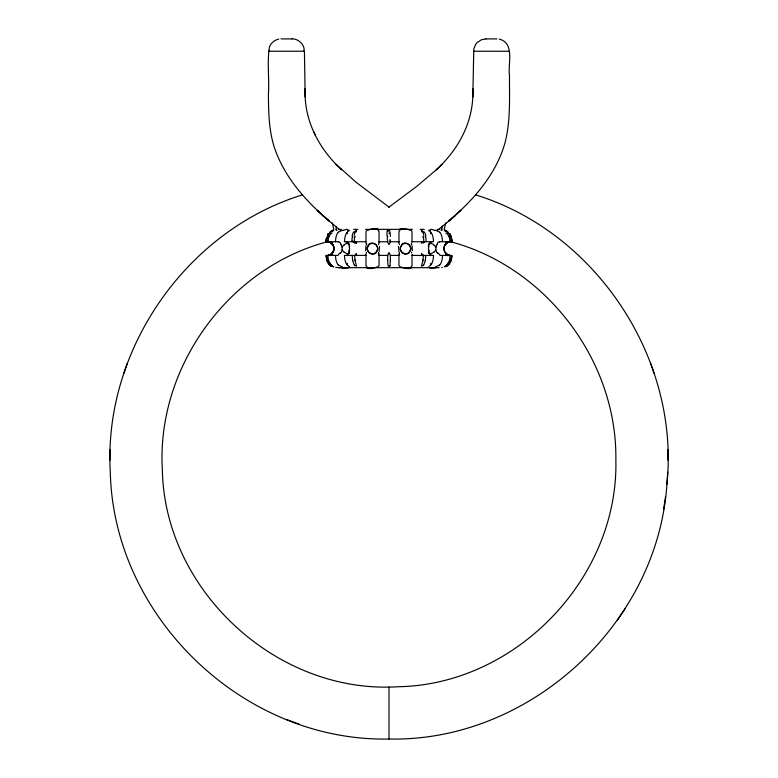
<?xml version="1.0" encoding="UTF-8"?>
<svg xmlns="http://www.w3.org/2000/svg" width="778" height="778" viewBox="0 0 778 778"><rect width="100%" height="100%" fill="white"/><g stroke="black" fill="none" stroke-linecap="round" stroke-linejoin="round"><path stroke-width="1.17" d="M330.057 241.588L330.057 242.211A4.697 4.697 0 0 0 328.053 241.744A5.076 4.862 -0.8 0 1 331.486 243.32M348.612 243.232A5.339 3.841 -38.1 0 0 347.289 242.191L347.358 241.491M347.367 233.701L347.367 232.087L349.361 230.317M365.971 254.951L365.981 265.599L367.09 266.971M379.051 254.951L379.042 265.599L377.933 266.971M387.629 240.733L387.629 241.754L379.051 241.754M389.379 252.889L390.284 255.408L390.361 260.124M398.949 242.211L398.958 231.572L400.067 230.191M412.029 242.211L412.019 231.572L410.91 230.191M430.633 263.46L430.633 265.074L429.407 266.193M430.642 255.68L430.642 255.067A5.582 3.948 -90 0 0 431.994 255.417M444.316 266.912L447.865 265.327L447.934 264.277M447.943 255.573L447.943 254.96A4.697 4.697 0 0 0 449.947 255.417A4.979 4.785 -1 0 1 446.961 254.25M387.648 237.251L387.648 236.434M390.352 260.727L389.963 265.706M473.189 88.527L472.82 96.968L473.792 48.975L475.611 44.472L477.215 42.508L481.407 39.766L485.949 38.9M475.698 194.908C596.366 232.087 680.021 358.891 666.902 484.412C657.702 624.364 529.205 742.066 389 739.022C243.971 742.018 113.792 617.518 110.311 472.499C102.997 350.684 185.699 231.017 302.302 194.908M110.038 460.061L110.233 449.606M349.38 249.728L349.38 249.728A4.357 4.289 -90 0 0 349.39 247.433C350.897 243.397 346.21 242.162 343.964 245.119M428.97 253.249L428.62 249.728A4.357 4.289 90 0 1 428.61 247.433C427.073 243.271 431.946 242.143 434.173 245.245M423.378 255.476L412.029 255.417M349.361 250.185L349.03 253.249M352.21 241.754L352.249 240.986M425.79 255.417L425.401 259.92A13.625 7.158 89.2 0 1 425.187 260.669M423.358 255.855L423.028 259.92M354.661 240.986L354.622 241.754L365.971 241.754M356.606 254.046L356.489 254.62M421.394 243.115L421.511 242.551M666.902 484.412L667.699 472.149M335.464 241.754L335.522 240.986A22.912 16.182 -90 0 1 335.999 237.232L336.213 236.434A9.725 6.866 -90 0 1 338.138 232.252M442.536 255.447L442.478 256.176A22.912 16.182 -90 0 1 442.001 259.93L441.787 260.727A9.725 6.866 -90 0 1 439.862 264.909M472.829 96.88C471.517 125.307 457.396 150.261 436.37 169.808L441.962 164.314L441.311 164.955M428.581 250.312L428.62 249.728M349.322 250.817L348.982 252.821M428.678 246.354L429.018 244.35M326.488 241.754L326.566 240.986M327.791 241.754L327.859 240.986M450.209 255.417L449.49 259.92A13.615 11.582 -88.6 0 1 449.295 260.747L447.126 264.569M451.512 255.417L450.783 259.92M451.94 255.505L440.98 255.417A5.582 3.948 -90 0 1 439.638 255.077M354.972 237.251L355.089 236.434M352.599 237.251L352.735 236.434M663.566 509.376L665.53 496.841M422.911 260.727L421.404 266.154L422.95 265.648A6.973 5.271 43.4 0 0 423.222 265.415L423.709 264.86M367.372 247.754L368.111 245.799A6.574 5.816 44.6 0 1 368.432 245.352L368.918 244.817M377.651 249.398L376.124 252.335M400.349 247.764L401.876 244.827M410.628 249.407L409.889 251.372A6.574 5.816 44.6 0 1 409.568 251.809L409.082 252.344M341.912 246.286A6.846 6.564 84.9 0 1 342.106 246.879L342.184 247.336A4.357 0.895 -89.8 0 0 342.145 249.806L342.203 249.719A4.425 4.405 2.7 0 0 342.563 250.438L343.468 251.576M436.088 246.286A6.846 6.564 -84.9 0 0 435.894 246.879L435.797 247.443A4.425 4.405 2.7 0 0 435.437 246.723L434.532 245.585M342.174 249.864L342.087 250.244A6.846 6.506 -83.6 0 1 341.853 250.856L340.822 252.85M425.265 260.727L423.913 264.569A7.187 4.94 76.7 0 1 423.67 264.802M366.487 252.276L366.137 253.823M411.513 244.885L411.688 244.078M378.925 243.174L378.575 244.681M399.075 253.988L399.425 252.48M441.544 229.014L441.807 227.828M444.121 229.918L445.687 222.936M441.797 227.886L442.05 226.709M442.205 226.038L441.982 227.02M328.511 237.251L328.754 236.434M327.217 237.251L327.47 236.434M451.123 260.28L451.901 255.894L451.843 256.429A23.885 23.885 0 0 1 451.25 259.93L448.449 264.86A6.632 6.37 -61.4 0 1 448.177 265.152L448.449 264.86M388.086 254.464L387.765 255.359M388.251 253.939L388.669 252.831M421.404 231.008L422.162 231.027M123.702 373.81L127.495 362.908M436.118 246.295L437.178 244.311M348.962 253.327L348.554 253.881M389.37 244.311L390.284 241.754L398.949 241.754M389.856 265.959L389 266.591L388.154 265.959A7.041 2.976 -61.4 0 1 388.018 265.755L387.648 260.727M445.259 244.885L446.446 243.271L445.405 244.613M332.585 252.568L331.457 253.998A5.679 5.456 1.6 0 1 331.088 254.299L330.105 254.931A5.777 5.164 -90 0 1 328.053 255.417A4.979 4.785 1 0 0 331.039 254.25M445.366 244.681L446.543 243.164M617.372 620.27L625.074 608.688M331.554 253.9L332.342 252.947L331.554 253.9A5.076 4.999 24.7 0 1 328.063 255.534M331.107 254.299L333.003 251.722A7.372 6.584 -90 0 0 333.003 245.449L332.595 244.613M421.472 253.677L422.96 254.659M332.653 254.105L332.128 254.62M445.347 243.057L445.93 242.503M332.896 230.92L332.138 231.474M338.372 232.097L342.69 230.191M439.628 265.065L435.349 266.961M446.854 264.86L446.222 265.415A6.973 3.131 -57.8 0 1 445.911 265.599L445.113 266.28L446.689 265.677M355.536 254.211L356.528 253.677M437.528 230.249C466.771 207.143 495.421 178.639 505.321 141.596C510.669 120.026 509.376 97.551 509.483 75.544C507.616 64.555 515.318 43.004 499.233 39.104M437.051 169.137L416.58 186.526L388.864 207.191M460.012 211.013L460.819 210.274L454.391 216.187M434.036 252.043L431.158 253.657L429.038 253.327M446.805 266.047A7.08 5.738 -44.7 0 0 447.272 265.784L448.157 265.104M332.167 254.056L331.321 254.62M348.777 253.482L346.628 253.599L343.827 251.916M330.29 231.727L333.451 230.317M447.476 265.59L447.243 265.736A7.08 5.602 -43.8 0 1 446.767 265.94L445.959 266.358M446.679 242.551L445.833 243.115A3.238 0.613 -36.1 0 0 445.57 243.242M388.582 230.696L389.438 230.696M331.311 231.494L331.846 231.231M446.786 265.988L445.347 266.591M367.09 230.191L365.981 231.572L365.971 242.211M410.91 266.971L412.019 265.599L412.029 254.951M355.838 231.027L356.596 231.008M332.391 231.008L332.887 230.881M327.392 241.734C228.265 267.885 156.086 367.868 162.369 470.175C164.751 590.998 277.425 694.511 398.005 686.731C515.96 684.825 618.627 577.976 615.855 460.061C617.372 361.118 546.263 267.126 450.608 241.734M278.767 39.104C274.663 39.892 271.114 42.819 269.528 46.69C266.854 62.318 269.499 78.627 268.42 94.459C268.498 111.731 268.877 129.323 273.895 146.001C285.059 180.982 312.27 208.027 340.472 230.249M338.887 229.5L341.27 229.422M439.239 267.671L338.761 267.671M269.198 51.231L268.653 51.231L304.422 51.222L305.18 96.968L304.811 88.527M303.867 51.231C305.608 45.776 298.412 38.365 292.051 38.9M508.802 51.231C500.711 51.29 482.117 51.222 474.142 51.231M281.023 38.9L292.051 38.9M485.949 38.9L496.977 38.9M353.669 229.345L357.812 229.345M365.563 229.345L412.437 229.345M420.188 229.345L424.331 229.345M353.348 241.754L344.45 241.754L344.508 240.986A22.912 16.182 -90 0 1 344.985 237.232L345.199 236.434A9.725 6.866 -90 0 1 347.134 232.252M412.029 241.754L423.378 241.754M424.652 241.754L433.541 241.657M333.918 266.971L329.853 265.113A6.632 6.37 61.4 0 1 329.522 264.89L327.227 261.301L326.06 255.417L337.02 255.417A5.582 3.948 90 0 0 338.362 255.077M353.348 255.417L344.45 255.417L344.508 256.176A22.912 16.182 90 0 0 344.985 259.93L345.199 260.727A9.725 6.866 90 0 0 347.134 264.909M365.971 255.417L354.622 255.417L354.972 259.92M379.051 255.417L387.629 255.417L387.648 260.124M390.371 255.417L398.949 255.417M424.652 255.417L433.55 255.417L433.492 256.176A22.912 16.182 -90 0 1 433.015 259.93L432.801 260.727A9.725 6.866 -90 0 1 430.866 264.909M445.113 230.881L445.609 231.008M437.285 229.432L439.239 229.5M336.855 267.496L343.662 267.817M435.31 230.191L439.628 232.097M342.651 266.961L338.372 265.065M444.549 230.317L447.71 231.727M286.314 719.436L299.248 724.192M332.653 266.591L332.05 266.368M332.041 266.358L331.214 265.988A7.08 5.602 43.8 0 1 330.767 265.687L329.93 265.181A6.623 6.273 57.8 0 1 329.58 264.821M377.933 230.191L379.042 231.572L379.051 242.211M400.067 266.971L398.958 265.599L398.949 254.951M446.154 231.231L446.689 231.494M331.311 265.677L332.906 266.271L332.089 265.648A6.973 3.131 57.8 0 1 331.778 265.366L331.146 264.86M330.446 265.541L331 265.872M446.679 254.62L445.833 254.056M331.321 242.551L332.167 243.115A3.238 0.613 36.1 0 1 332.43 243.242M445.911 231.513L445.104 230.92M389.136 207.191L356.227 182.383L336.038 164.314L341.63 169.808L340.949 169.137M445.872 254.62L445.347 254.105M332.07 242.503L332.653 243.057M329.862 265.123L330.066 264.277M355.04 242.503L355.964 243.339M387.726 241.754L388.669 244.331M332.245 244.078L331.554 243.261L332.634 244.681L330.105 242.23A5.777 5.164 -90 0 0 328.053 241.754M449.937 255.534A5.076 4.999 -24.7 0 1 446.446 253.9L445.658 252.947L446.446 253.9A5.679 5.456 -1.6 0 0 446.912 254.299M331.457 243.164L332.721 244.846M409.082 244.817L409.568 245.352A6.574 5.825 -40.9 0 1 409.889 245.79L410.551 247.365M368.918 252.344L368.432 251.809A6.574 5.825 -40.9 0 1 368.111 251.372L367.449 249.796M428.639 230.317L430.633 232.087L430.633 233.701M349.361 266.854L347.367 265.074L347.367 263.46M336.689 164.955C318.542 146.604 306.192 122.418 305.171 96.88M330.874 264.569L328.754 260.727A13.615 11.582 88.6 0 1 328.462 259.94L327.791 255.417M446.047 253.472L445.259 252.276M354.291 264.86L354.778 265.415A6.973 5.271 -43.4 0 0 355.06 265.648L356.596 266.154L355.089 260.727M437.178 252.85L436.118 250.866A6.846 6.506 83.6 0 1 435.952 250.273L435.826 249.864A4.357 0.895 89.8 0 0 435.845 247.375M340.822 244.311L341.882 246.295M389.856 231.202L389.739 230.998A3.151 1.468 -17.7 0 0 389.525 230.648M315.343 135.343L313.835 132.085M421.511 254.62L421.394 254.046M356.489 242.551L356.606 243.115M650.505 362.918L654.298 373.81M450.53 236.434L450.783 237.251M449.246 236.434L449.49 237.251M451.123 236.891L450.997 236.483A9.822 9.813 85.5 0 0 449.742 233.624M326.867 260.222L326.779 259.92A23.885 23.885 0 0 1 326.167 256.429L326.099 255.923M429.018 252.821L428.678 250.817M348.982 244.35L349.322 246.354M400.427 249.796L401.876 252.335A4.726 4.085 15.8 0 0 409.403 252.558M377.573 247.375L376.124 244.827A4.726 4.085 15.8 0 0 368.597 244.603M327.217 259.92L326.488 255.417M411.688 253.083L411.513 252.276M332.313 222.936L333.879 229.918M399.425 244.681L399.075 243.174M378.575 252.48L378.925 253.988M366.137 243.339L366.487 244.885M335.911 226.573L336.456 229.014M352.735 260.727L354.087 264.569A7.187 4.94 -76.7 0 0 354.33 264.802M342.184 247.336L342.203 247.443A4.425 4.405 62.4 0 1 342.563 246.723L343.468 245.585A6.691 5.31 -45.8 0 1 343.934 245.08M435.806 249.757L435.797 249.719A4.425 4.405 62.4 0 1 435.437 250.438L434.532 251.576A6.691 5.31 -45.8 0 1 434.066 252.082M425.265 236.434L425.401 237.251M422.911 236.434L423.028 237.251M390.157 232.301L390.352 236.483M451.435 240.986L451.512 241.754M450.141 240.986L450.209 241.754M442.497 241.238L442.478 240.986A22.912 16.182 90 0 0 442.001 237.232L441.797 236.483A9.725 6.866 90 0 0 439.862 232.252M433.521 241.336L433.492 240.986A22.912 16.182 90 0 0 433.015 237.232L432.811 236.483A9.725 6.866 90 0 0 430.866 232.252M428.581 246.85L428.62 247.433M335.464 255.417L335.522 256.176A22.912 16.182 90 0 0 335.999 259.93L336.213 260.727A9.725 6.866 90 0 0 338.138 264.909M352.21 255.417L352.599 259.92A13.625 7.158 -89.2 0 0 352.813 260.669M667.767 449.606L667.962 460.061M447.943 241.588L447.943 242.211A4.697 4.697 0 0 1 449.947 241.744A5.076 4.862 0.8 0 0 446.514 243.32M430.642 241.491L430.642 242.094A5.339 3.841 38.1 0 0 429.388 243.232M390.371 240.733L390.371 241.754M347.358 255.68L347.358 255.067A5.582 3.948 90 0 1 346.006 255.417M330.057 255.573L330.057 254.96A4.697 4.697 0 0 1 328.053 255.417M389 687.062L389 739.081M336.164 229.636A6.341 1.089 -20.3 0 1 335.756 229.928M327.48 235.306A9.919 9.919 0 0 1 328.345 233.682M326.692 237.484A23.885 23.885 0 0 0 326.167 240.733L326.06 241.754L337.02 241.754A5.582 3.948 -90 0 1 338.362 242.094M329.483 264.919A9.919 9.919 0 0 1 327.081 260.708M331.545 254.075A4.892 4.512 -22.9 0 1 330.115 255.077M348.622 229.889A6.098 0.836 -18.5 0 1 347.406 230.521M342.933 230.453A6.098 0.836 -18.5 0 1 347.231 229.238M348.398 253.764A5.339 3.802 56.4 0 1 347.396 255.126M367.984 230.278A6.35 2.169 -10.5 0 1 374.763 228.635A6.35 2.169 -10.5 0 1 378.779 229.977M378.429 253.268A4.892 0.739 68.9 0 1 378.662 254.25M442.244 229.928A6.341 1.089 20.3 0 1 441.836 229.636M449.655 233.682A9.919 9.919 0 0 1 450.919 236.454M451.308 237.484A23.885 23.885 0 0 1 451.833 240.733L451.94 241.754L440.98 241.754A5.582 3.948 90 0 0 439.638 242.094M450.919 260.708A9.919 9.919 0 0 1 448.517 264.919M447.885 255.077A4.892 4.512 22.9 0 1 446.455 254.075M399.221 229.977A6.35 2.169 10.5 0 1 403.237 228.635A6.35 2.169 10.5 0 1 410.016 230.278M399.338 254.25A4.892 0.739 -68.9 0 1 399.571 253.268M430.594 230.521A6.098 0.836 18.5 0 1 429.378 229.889M430.769 229.238A6.098 0.836 18.5 0 1 435.067 230.453M430.604 255.126A5.339 3.802 -56.4 0 1 429.602 253.764M389.078 232.826A7.206 1.984 -79.7 0 1 389.107 233.643M388.416 230.959A3.17 1.391 10.9 0 1 388.708 230.755M387.337 231.231A7.206 3.102 59.7 0 1 387.872 230.901M386.89 235.063A9.832 2.042 84.7 0 1 387.463 230.181M387.318 240.052A23.904 1.303 89.6 0 1 387.337 235.501M354.204 235.433A9.803 3.958 -89.6 0 1 355.731 231.173M356.334 231.718A7.216 1.128 -78.6 0 1 356.334 231.932M356.528 231.037A3.015 0.943 -29.3 0 1 356.431 231.28M355.565 231.309A3.063 1.498 -5.7 0 1 355.974 231.115M354.175 232.194A7.313 5.514 40.9 0 1 354.943 231.659M352.103 236.094A9.929 6.525 81.2 0 1 353.708 231.99M351.909 240.917A22.27 11.456 89.4 0 1 352.259 237.057M327.849 236.561A9.813 8.976 89.1 0 1 329.969 232.641M329.94 232.136A7.216 6.992 38.5 0 1 331.02 231.319M331.759 231.124A3.015 1.4 -20.6 0 1 332.362 230.881M331.486 233.585A7.303 3.141 -56.7 0 1 332.07 232.992M329.298 236.668A9.929 7.401 -80.1 0 1 331.165 232.982M328.083 241.015A22.27 19.1 -89.1 0 1 328.676 237.3M327.382 235.267A9.822 9.813 -85.5 0 1 328.258 233.624M327.606 235.364A9.822 9.579 -66.6 0 1 328.452 233.76M449.548 233.76A9.822 9.579 66.6 0 1 450.793 236.483M422.269 231.173A9.803 3.958 89.6 0 1 423.796 235.433M421.666 231.932A7.216 1.128 78.6 0 1 421.666 231.718M421.569 231.28A3.015 0.943 29.3 0 1 421.472 231.037M422.026 231.115A3.063 1.498 5.7 0 1 422.435 231.309M423.057 231.659A7.313 5.514 -40.9 0 1 423.825 232.194M424.292 231.99A9.929 6.525 -81.2 0 1 425.897 236.094M425.741 237.057A22.27 11.456 -89.4 0 1 426.091 240.917M448.031 232.641A9.813 8.976 -89.1 0 1 450.151 236.561M446.98 231.319A7.216 6.992 -38.5 0 1 448.06 232.136M445.638 230.881A3.015 1.4 20.6 0 1 446.241 231.124M445.93 232.992A7.303 3.141 56.7 0 1 446.514 233.585M446.835 232.982A9.929 7.401 80.1 0 1 448.702 236.668M449.324 237.3A22.27 19.1 89.1 0 1 449.917 241.015M331.506 253.725A5.038 4.425 -25.7 0 1 329.989 254.824M332.935 244.769A7.459 7.235 68.2 0 1 333.042 252.471M330.125 242.075A5.038 4.726 20.6 0 1 331.729 243.251M329.998 242.328A4.892 4.24 26.1 0 1 331.35 243.261M332.916 244.487A7.449 7.255 -64.5 0 1 332.799 252.597M339.947 253.074A5.514 2.451 -53.8 0 1 338.44 254.406M340.725 252.743A6.934 4.804 -66.9 0 1 340.239 253.356M346.006 241.754A5.582 3.948 -90 0 1 347.358 242.094M348.836 243.631A6.953 4.532 -69.3 0 1 349.079 244.273M349.41 246.237A6.817 2.081 -88.1 0 1 349.448 246.859M365.777 255.349A5.038 1.05 -63.8 0 1 365.65 254.591M365.884 245.819A7.469 1.653 -84.8 0 1 365.504 250.749M366.778 244.331A5.038 0.622 70.8 0 1 366.506 243.261M379.226 241.88A4.892 1.07 -62.8 0 1 379.314 242.6M379.139 251.508A7.459 1.537 -84.3 0 1 379.576 246.402M448.011 254.824A5.038 4.425 25.7 0 1 446.494 253.725M444.958 252.471A7.459 7.235 -68.2 0 1 445.065 244.769M446.271 243.251A5.038 4.726 -20.6 0 1 447.875 242.075M446.65 243.261A4.892 4.24 -26.1 0 1 448.002 242.328M445.201 252.597A7.449 7.255 64.5 0 1 445.084 244.487M412.35 254.591A5.038 1.05 63.8 0 1 412.223 255.349M412.496 250.749A7.469 1.653 84.8 0 1 412.116 245.819M411.494 243.261A5.038 0.622 -70.8 0 1 411.222 244.331M398.686 242.6A4.892 1.07 62.8 0 1 398.774 241.88M398.424 246.402A7.459 1.537 84.3 0 1 398.861 251.508M439.56 254.406A5.514 2.451 53.8 0 1 438.053 253.074M437.761 253.356A6.934 4.804 66.9 0 1 437.275 252.743M430.642 242.094A5.582 3.948 90 0 1 431.994 241.754M428.921 244.273A6.953 4.532 69.3 0 1 429.164 243.631M428.552 246.859A6.817 2.081 88.1 0 1 428.59 246.237M355.556 241.763A5.67 2.13 -77.5 0 1 356.227 242.901M353.445 242.143A5.611 2.422 63.4 0 1 354.856 243.135M354.953 255.145A5.611 2.927 -76.3 0 1 353.329 255.485M356.596 255.058A5.67 2.344 63.2 0 1 355.449 255.038M328.511 241.608A5.67 5.135 62 0 1 331.253 242.269M329.716 241.987A5.621 4.532 -46.9 0 1 331.866 242.405M331.934 254.717A5.621 4.658 68.8 0 1 329.775 255.534M330.942 254.387A5.67 4.61 -45.1 0 1 328.559 255.155M328.053 241.657A4.979 4.911 -23.1 0 1 331.263 242.979A5.679 5.485 -5.8 0 1 331.564 243.261M449.947 241.657A4.979 4.911 23.1 0 0 446.737 242.979A5.679 5.485 5.8 0 0 446.436 243.261M421.773 242.901A5.67 2.13 77.5 0 1 422.444 241.763M423.144 243.135A5.611 2.422 -63.4 0 1 424.555 242.143M424.671 255.485A5.611 2.927 76.3 0 1 423.047 255.145M422.551 255.038A5.67 2.344 -63.2 0 1 421.404 255.058M446.747 242.269A5.67 5.135 -62 0 1 449.49 241.608M446.134 242.405A5.621 4.532 46.9 0 1 448.284 241.987M448.225 255.534A5.621 4.658 -68.8 0 1 446.066 254.717M449.441 255.155A5.67 4.61 45.1 0 1 447.058 254.387M335.746 267.233A6.341 1.089 20.4 0 1 336.261 267.613M349.585 266.99A6.098 1.935 8.3 0 1 341.989 267.72M377.058 266.893A6.35 2.178 -10.5 0 1 370.27 268.536A6.35 2.178 -10.5 0 1 366.273 267.185M441.739 267.613A6.341 1.089 -20.4 0 1 442.254 267.233M411.727 267.185A6.35 2.178 10.5 0 1 407.73 268.536A6.35 2.178 10.5 0 1 400.942 266.893M436.011 267.72A6.098 1.935 -8.3 0 1 428.415 266.99M390.002 239.488A23.904 0.545 -89.9 0 1 390.002 241.608M387.707 260.484A14.607 1.031 -89.4 0 1 387.707 259.901M389.914 265.638A7.041 2.898 63.4 0 1 389.817 265.901M390.42 260.348A14.607 1.089 89.3 0 1 390.41 260.99M354.243 240.888A22.543 9.861 -89.9 0 1 354.574 236.989M355.176 260.649A13.712 5.183 89 0 1 355.06 259.852M326.779 241.005A22.533 20.257 89.9 0 1 327.373 237.29M331.107 264.948A7.187 5.076 76.3 0 1 330.825 264.666M331.292 265.706A6.914 6.205 4.9 0 1 330.874 265.463L328.734 263.334L327.47 260.727A13.703 12.691 -87.5 0 1 327.178 259.93M331.195 266.047A7.08 5.738 44.7 0 1 330.728 265.784M448.42 264.821A6.623 6.273 -57.8 0 1 448.128 265.074M423.426 236.989A22.543 9.861 89.9 0 1 423.757 240.888M422.94 259.852A13.712 5.183 -89 0 1 422.824 260.649M450.627 237.29A22.533 20.257 -89.9 0 1 451.221 241.005M447.175 264.666A7.187 5.076 -76.3 0 1 446.893 264.948M446.708 265.706A6.914 6.205 -4.9 0 0 447.126 265.463L449.266 263.334L450.53 260.727A13.703 12.691 87.5 0 0 450.822 259.93M377.486 247.433A3.248 1.867 -90 0 1 377.563 249.368M376.435 252.539A4.726 4.085 15.5 0 1 368.869 252.383M367.333 249.884A3.258 2.13 -88.6 0 1 367.255 247.705M400.514 249.738A3.248 1.867 90 0 1 400.437 247.803M401.565 244.623A4.726 4.085 15.5 0 1 409.131 244.778M410.667 247.287A3.258 2.13 -88.6 0 1 410.745 249.456M343.837 251.907A6.691 5.232 45.7 0 1 343.477 251.557M340.394 243.582A6.934 5.057 68.7 0 1 340.91 244.214M338.304 241.579A5.514 3.443 63.6 0 1 340.443 242.95M349.264 250.127A6.817 1.887 88.7 0 1 349.225 250.701M348.904 252.743A6.953 4.367 72.1 0 1 348.7 253.375M434.163 245.264A6.691 5.232 45.7 0 1 434.523 245.605M437.09 244.214A6.934 5.057 -68.7 0 1 437.606 243.582M437.557 242.95A5.514 3.443 -63.6 0 1 439.696 241.579M428.775 250.701A6.817 1.887 -88.7 0 1 428.736 250.127M429.3 253.375A6.953 4.367 -72.1 0 1 429.096 252.743M441.272 230.463A46.952 6.914 -76.8 0 1 441.593 228.995M441.282 229.996A51.406 7.692 -76.8 0 1 441.651 228.324M444.608 230.56A47.896 4.882 -77.1 0 1 444.831 229.52M336.407 228.995A46.952 6.914 76.8 0 1 336.728 230.463M336.349 228.324A51.28 7.673 76.8 0 1 336.709 229.996M333.169 229.52A47.896 4.882 77.1 0 1 333.392 230.56M455.237 215.428L448.673 221.156L455.237 215.428M329.327 221.156L322.763 215.428L329.327 221.156M317.988 211.013L317.181 210.274L323.609 216.187L317.988 211.013M326.497 238.486A23.875 23.836 -83.4 0 0 326.186 240.742A23.875 23.875 -85.7 0 1 326.478 238.476M451.814 240.742A23.875 23.836 83.4 0 0 451.503 238.486A23.875 23.875 85.7 0 1 451.843 240.733M326.828 260.124A14.597 14.558 81.3 0 0 327.013 260.727A14.597 14.558 80 0 1 326.838 260.124M450.987 260.727A14.597 14.558 -81.3 0 0 451.172 260.124A14.597 14.558 -80 0 1 450.977 260.727M369.91 253.093A5.203 5.203 0 0 0 377.719 248.581A5.203 5.203 0 0 0 369.91 244.078A5.203 5.203 0 0 0 369.91 253.093M402.887 253.093A5.203 5.203 0 0 0 410.696 248.581A5.203 5.203 0 0 0 402.887 244.078A5.203 5.203 0 0 0 402.887 253.093"/></g></svg>
